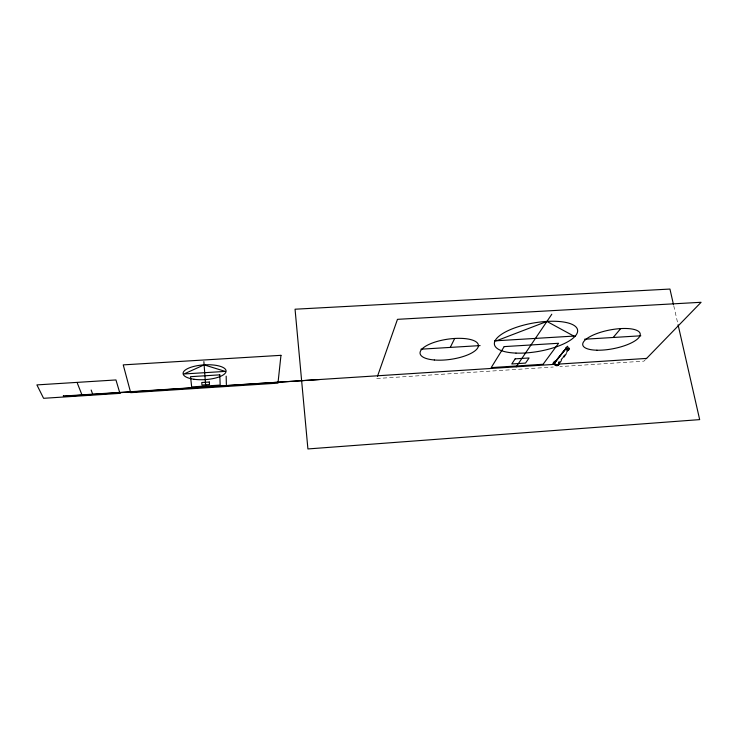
<?xml version="1.0" encoding="UTF-8"?>
<svg xmlns="http://www.w3.org/2000/svg" width="738" height="738" viewBox="0 0 738 738"><rect width="100%" height="100%" fill="white"/><g stroke="black" fill="none" stroke-linecap="round" stroke-linejoin="round"><path stroke-width="0.55" stroke-dasharray="3.69 2.77" d="M645.529 359.507L643.942 361.14L559.81 366.611M376.712 378.502L553.334 367.026M673.757 305.79L677.825 323.65"/><path stroke-width="1.11" d="M319.683 379.516L63.551 396.398L63.33 395.891M377.469 376.352L397.478 319.333L701.1 302.285L646.322 358.696M450.263 347.413L454.691 338.465M516.194 366.832L551.803 314.231M566.563 352.349L569.155 348.594L565.788 348.806A2001.438 316.98 -18.8 0 0 554.496 362.727L554.127 362.838M563.869 357.192L566.378 353.576M563.251 356.98L564.579 355.135M561.221 359.71L562.587 357.902M558.786 364.065L561.397 360.614M553.869 363.548L552.725 363.29M554.432 363.382L567.448 346.325M566.821 349.544L567.476 348.696M553.934 363.419L567.817 346.306M613.158 337.487L620.75 328.567M496.582 340.744L546.923 321.436L573.832 336.085M63.403 396.057L554.819 364.341M558.26 364.12L646.589 358.419M494.552 340.873L575.566 335.984M420.928 349.194L480.097 345.596M584.542 339.231L640.805 335.799M77.333 383.16L82.056 395.116M91.152 390.024L92.674 394.166M673.499 304.674L669.947 289.056L295.052 309.213L307.912 448.944L699.67 419.618L678.074 324.766M203.882 361.638L205.718 386.444M226.179 376.159L226.363 384.59M568.546 347.552A1.771 1.568 34.1 0 1 568.85 349.803A1.771 1.568 34.1 0 1 566.535 349.95A1.771 1.568 34.1 0 1 566 347.709M554.791 361.205A2.454 2.186 34.5 0 0 556.655 364.812A2.454 2.186 34.5 0 0 559.026 361.943A2.703 2.408 34.5 0 1 556.932 365.301A2.703 2.408 34.5 0 1 554.137 361.906M559.044 362.072A2.943 2.62 34.5 0 1 556.895 365.744A2.943 2.62 34.5 0 1 553.703 362.229M280.966 355.329L277.977 383.142L130.681 392.671L123.237 364.876L280.966 355.329M504.183 346.611L491.204 367.616L543.094 364.277L558.574 343.281L504.183 346.611M515.161 358.853L511.775 363.972L525.53 363.087L529.081 357.967L515.161 358.853M204.122 364.867L184.002 373.972L225.274 371.399L204.122 364.867M119.934 393.363L43.588 398.308L36.9 384.904L115.958 379.95L119.934 393.363M219.795 374.849L190.542 376.684L191.668 386.915L220.173 385.079L219.795 374.849M209.334 382.026L201.751 382.515L201.963 385.042L209.5 384.553L209.334 382.026M515.991 353.096A42.204 14.428 -9.9 0 0 577.642 330.513A42.204 14.428 -9.9 0 0 514.377 328.032A42.204 14.428 -9.9 0 0 515.991 353.096M193.993 379.258A21.531 7.389 -3.5 0 0 226.096 371.039A21.531 7.389 -3.5 0 0 193.716 366.445A21.531 7.389 -3.5 0 0 193.993 379.258M434.295 359.987A29.455 10.194 -8.2 0 0 478.418 345.698A29.455 10.194 -8.2 0 0 434.968 342.091A29.455 10.194 -8.2 0 0 434.295 359.987M596.913 350.209A29.262 9.511 -11 0 0 640.261 334.406A29.262 9.511 -11 0 0 597.273 333.401A29.262 9.511 -11 0 0 596.913 350.209"/></g></svg>
